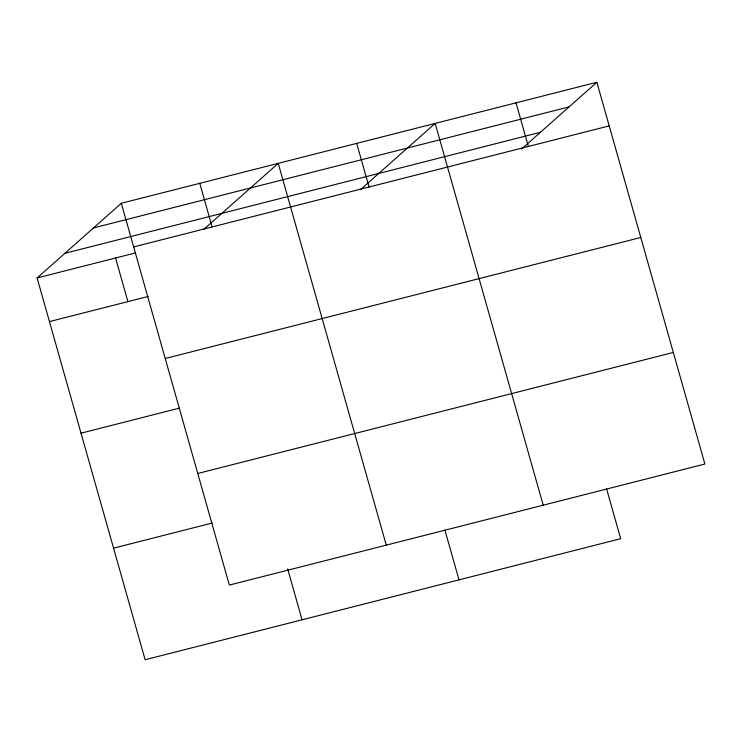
<?xml version="1.0" encoding="UTF-8"?>
<svg xmlns="http://www.w3.org/2000/svg" width="742" height="742" viewBox="0 0 742 742"><rect width="100%" height="100%" fill="white"/><g stroke="black" fill="none" stroke-linecap="round" stroke-linejoin="round"><path stroke-width="1.11" d="M606.622 488.997L620.692 538.711L145.135 659.74L37.1 277.962L121.308 203.289L596.865 82.26L704.9 464.038L229.343 585.076L121.308 203.289M203.837 229.324L278.241 163.351L386.276 545.129M360.77 189.386L435.174 123.404L543.209 505.191M521.645 148.957L596.865 82.26M93.52 227.933L569.077 106.894M64.888 253.319L540.445 132.289M133.662 246.919L609.21 125.89M37.1 277.962L135.74 252.855M49.445 321.592L148.094 296.485M165.234 358.507L640.791 237.477M81.026 433.18L179.666 408.072M197.771 473.479L673.319 352.45M113.554 548.153L212.203 523.045M516.024 102.832L528.369 146.462M356.707 143.373L369.062 187.012M444.931 530.14L459.001 579.864M199.774 183.32L212.129 226.95M287.683 568.984L302.068 619.802M115.566 257.993L127.912 301.623"/></g></svg>
